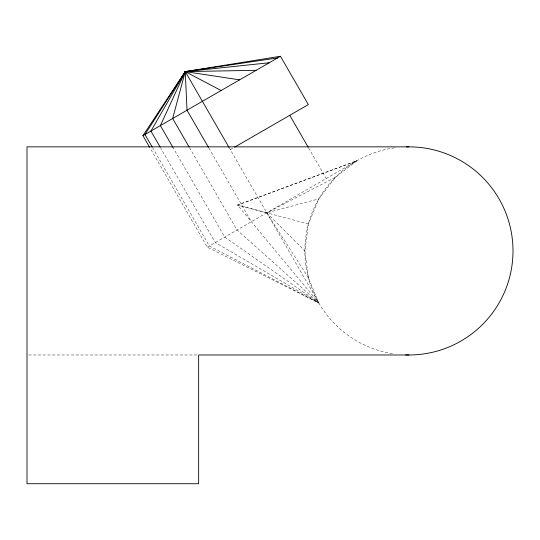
<?xml version="1.0" encoding="UTF-8"?>
<svg xmlns="http://www.w3.org/2000/svg" width="540" height="540" viewBox="0 0 540 540"><rect width="100%" height="100%" fill="white"/><g stroke="black" fill="none" stroke-linecap="round" stroke-linejoin="round"><path stroke-width="0.41" stroke-dasharray="2.7 2.03" d="M152.543 147.609L209.338 245.99L318.809 302.954L308.414 277.85L304.871 250.918L308.414 223.985L318.809 198.882L335.347 177.329L356.9 160.792L237.465 204.971L318.809 302.954L207.313 247.158L150.093 148.055M230.297 149.648L233.8 147.629M207.313 247.158L356.9 160.792L237.735 205.139L266.774 212.828L318.809 198.882M308.414 277.85L266.774 212.828L335.347 177.329M28.681 354.983L197.816 354.983M237.465 204.971L308.414 223.985M266.774 212.828L304.871 250.918M308.63 147.994L326.241 178.497M229.048 147.488L318.809 302.954L215.278 242.561L160.583 147.825M208.892 148.115L251.384 221.71M189.506 147.65L237.047 229.993L318.809 302.954L224.728 237.101L172.982 147.474M392.479 353.673A104.065 104.065 0 0 1 394.936 147.798"/><path stroke-width="0.81" d="M234.617 147.157L308.347 104.591L280.449 56.275L185.24 71.604L172.672 118.496L189.081 146.921M277.574 57.935L185.24 71.604L160.36 125.611L172.982 147.474M269.217 62.762L185.24 71.604L150.91 131.065L160.164 147.096M256.156 70.301L185.24 71.604L144.97 134.494L152.118 146.88M149.675 147.326L142.945 135.661L185.24 71.604L239.605 79.859M142.945 135.661L280.449 56.275M408.935 146.853L27 146.853L27 483.725L198.653 483.725L198.653 354.983L408.935 354.983M208.474 147.386L187.016 110.221L185.24 71.604L221.117 90.531M289.764 115.317L308.212 147.272M185.24 71.604L229.048 147.488M406.478 146.88A104.065 104.065 0 0 1 513 251.329A104.065 104.065 0 0 1 405.655 354.935"/></g></svg>
